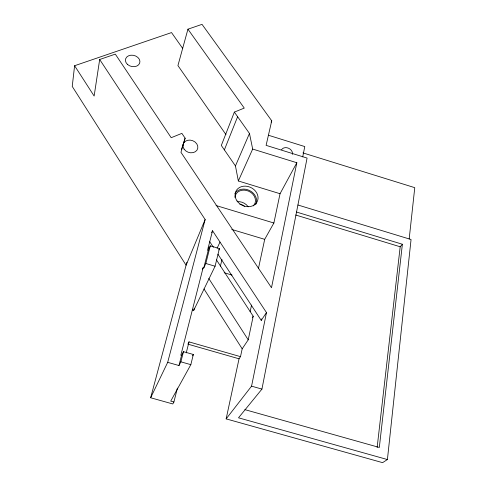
<?xml version="1.0" encoding="UTF-8"?>
<svg xmlns="http://www.w3.org/2000/svg" width="487" height="487" viewBox="0 0 487 487"><rect width="100%" height="100%" fill="white"/><g stroke="black" fill="none" stroke-linecap="round" stroke-linejoin="round"><path stroke-width="0.73" d="M216.459 259.888L253.203 316.221L248.218 339.823L242.185 348.82L240.505 356.654L239.044 358.803L226.145 418.881L382.593 462.65L387.409 459.545L411.058 239.513L297.953 205.009M409.171 239.032L414.766 187.665L302.963 152.906M296.498 212.034L402.378 244.249L379.324 447.456L244.839 409.622M182.728 48.481L171.527 32.574L74.602 65.727L72.234 86.43L186.089 265.214L205.149 219.527L99.683 59.499L115.309 54.13L171.187 137.705L181.882 133.371L185.127 138.174L180.957 152.315L271.502 287.732L296.833 162.737L252.68 149.065L249.472 133.462L234.357 112.101L244.261 108.09L187.939 29.19L202.026 24.35L271.734 120.813L266.103 145.357L307.078 158.074L261.939 389.101L238.502 417.809L387.409 459.545M377.133 447.577L400.192 246.775L402.378 244.249M99.683 59.499L94.137 96.036L74.602 65.727M302.719 156.905L304.777 146.569L268.367 135.222M226.145 418.881L251.566 386.154L266.474 312.575L212.539 230.735L211.675 232.689M217.896 254.177L261.233 320.397L261.537 318.912M258.414 268.635L264.703 239.342L273.877 223.009L280.049 193.716L296.833 162.737M250.135 311.68L251.554 305.063M220.398 266.133L221.993 259.547M173.902 402L170.724 401.111L190.831 364.66L193.333 354.487L183.465 351.663L181.529 355.449L178.966 365.536L167.698 362.334L150.653 397.763L172.8 403.96L173.902 402L177.402 388.072M192.371 309.921L193.747 310.322L215.077 266.225L219.424 248.577L210.281 245.856L208.223 250.415L203.773 267.923L203.116 267.734L202.482 269.11M186.247 352.88L189.011 341.88L240.505 356.654M203.116 267.734L180.829 355.248L181.529 355.449M212.539 230.735L207.578 250.221L208.223 250.415M193.747 310.322L194.289 308.18M178.966 365.536L180.884 361.835L183.465 351.663M203.773 267.923L205.812 263.485L210.281 245.856M167.698 362.334L205.149 219.527M150.653 397.763L186.874 262.286M187.939 29.19L177.932 65.587L225.98 134.631M181.432 149.637L185.127 138.174M234.357 112.101L221.317 145.461L235.452 165.939L238.338 180.963L280.049 193.716M224.367 149.88L237.619 116.703M235.452 165.939L249.472 133.462M238.338 180.963L252.68 149.065M271.113 122.164L271.734 120.813M217.099 248.248L220.002 242.063M218.773 249.953L219.424 248.577M188.146 343.566L189.011 341.88M192.615 355.814L193.333 354.487M252.394 317.481L253.203 316.221M261.233 320.397L266.474 312.575M180.884 361.835L190.831 364.66M251.566 386.154L261.939 389.101M187.86 344.132L239.044 358.803M224.172 272.744L232.055 275.07M205.812 263.485L215.077 266.225M231.739 229.444L264.703 239.342M216.051 205.526L273.877 223.009M295.688 215.011L400.192 246.775M209.727 241.698L213.379 247.28M208.205 247.226L209.033 248.492M208.759 278.479L248.218 339.823M203.986 288.955L242.185 348.82M281.583 149.728A5.966 4.767 26.9 0 1 288.511 148.212A5.966 4.767 26.9 0 1 292.437 154.397M239.811 204.199A7.488 6.325 25.6 0 1 244.456 206.305M237.212 201.703A10.367 8.754 25.6 0 1 248.12 206.738M234.953 193.491A11.779 9.856 25.6 0 1 249.934 190.715A11.779 9.856 25.6 0 1 255.748 204.516M234.898 197.369A10.604 8.869 25.6 0 1 248.839 191.257A10.604 8.869 25.6 0 1 253.356 205.891M127.545 64.473A7.348 5.655 14.2 0 0 139.69 63.115A7.348 5.655 14.2 0 0 130.802 55.214A7.348 5.655 14.2 0 0 127.545 64.473M184.08 149.119A7.591 6.203 19.1 0 0 196.985 150.136A7.591 6.203 19.1 0 0 190.161 140.116A7.591 6.203 19.1 0 0 184.08 149.119M237.023 200.918A11.846 9.886 25.6 0 0 256.905 202.184A11.846 9.886 25.6 0 0 245.765 186.168A11.846 9.886 25.6 0 0 237.023 200.918"/></g></svg>
